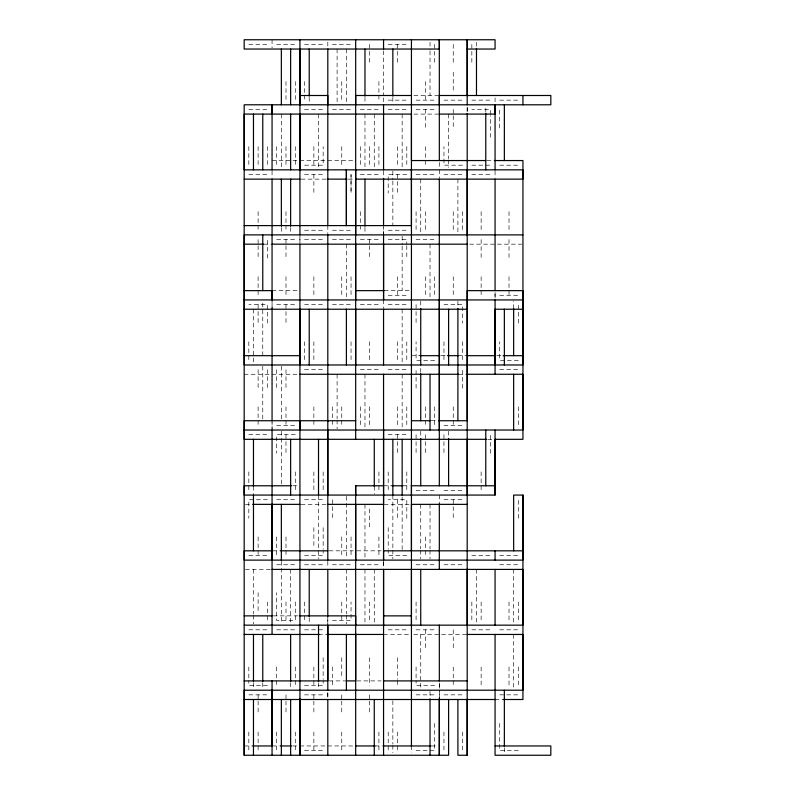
<?xml version="1.0" encoding="UTF-8"?>
<svg xmlns="http://www.w3.org/2000/svg" width="795" height="795" viewBox="0 0 795 795"><rect width="100%" height="100%" fill="white"/><g stroke="black" fill="none" stroke-linecap="round" stroke-linejoin="round"><path stroke-width="0.6" stroke-dasharray="3.98 2.98" d="M262.767 355.683L262.767 301.166M267.408 323.158L267.408 304.574L248.825 304.574M267.408 258.117L267.408 239.534M272.059 420.734L272.059 428.863L272.059 422.592M272.059 308.062L272.059 301.096M327.808 697.175L327.808 691.362L327.808 697.642M383.558 225.591L383.558 233.72L383.558 227.917M402.151 549.583L402.151 496.309M406.792 518.3L406.792 499.717L388.208 499.717M416.083 388.208L416.083 375.816M416.083 374.584L416.083 369.625M420.734 372.408L420.734 366.217M462.541 388.208L462.541 369.625M467.192 111.767L467.192 105.954L467.192 112.234M485.775 112.234L485.775 106.033M490.426 453.249L490.426 434.666M490.426 137.316L490.426 115.633M490.426 114.401L490.426 109.442L471.842 109.442M499.717 128.025L499.717 109.442M513.649 308.609L513.649 301.166M518.3 518.3L518.3 499.717M518.3 323.158L518.3 304.574M248.825 44.401L267.408 44.401M276.7 44.401L295.283 44.401M304.574 44.401L323.158 44.401M332.459 44.401L351.042 44.401M388.208 44.401L406.792 44.401M413.917 95.499L438.691 95.499M388.208 100.15L406.792 100.15M416.083 100.15L434.666 100.15M443.958 100.15L462.541 100.15M471.842 100.15L490.426 100.15M499.717 100.15L518.3 100.15M248.825 109.442L267.408 109.442M304.574 109.442L323.158 109.442M332.459 109.442L351.042 109.442M360.334 109.442L378.917 109.442M388.208 109.442L406.792 109.442M416.083 109.442L434.666 109.442M413.867 114.092L439.317 114.092M272.059 160.55L325.334 160.55M327.808 160.55L355.683 160.55M486.938 160.55L495.066 160.55M304.574 165.191L323.158 165.191L323.158 146.608M462.541 165.191L443.958 165.191L443.958 146.608M471.842 165.191L490.426 165.191M499.717 165.191L518.3 165.191M248.825 174.483L267.408 174.483M304.574 174.483L323.158 174.483M360.334 174.483L378.917 174.483M406.792 174.483L388.208 174.483L388.208 193.076M416.083 174.483L434.666 174.483M443.958 174.483L462.541 174.483M471.842 174.483L490.426 174.483M301.166 179.133L325.95 179.133M348.25 179.133L355.683 179.133M304.574 230.242L323.158 230.242M332.459 230.242L351.042 230.242M388.208 230.242L406.792 230.242M276.7 239.534L295.283 239.534M304.574 239.534L323.158 239.534M332.459 239.534L351.042 239.534M360.334 239.534L378.917 239.534M388.208 239.534L406.792 239.534L406.792 244.492M416.083 239.534L434.666 239.534M264 244.174L272.059 244.174M469.616 244.174L521.729 244.174M272.059 290.642L298.721 290.642M384.184 290.642L410.28 290.642M388.208 295.283L406.792 295.283M499.717 295.283L518.3 295.283M276.7 304.574L295.283 304.574M304.574 304.574L323.158 304.574M332.459 304.574L351.042 304.574M360.334 304.574L378.917 304.574M388.208 304.574L406.792 304.574M443.958 304.574L462.541 304.574L462.541 323.158M411.442 355.683L420.734 355.683M441.175 355.683L446.134 355.683M457.9 355.683L467.192 355.683M496.925 355.683L501.884 355.683M434.666 360.334L416.083 360.334L416.083 341.751M518.3 360.334L499.717 360.334L499.717 341.751M304.574 369.625L323.158 369.625M360.334 369.625L378.917 369.625M388.208 369.625L406.792 369.625M499.717 369.625L518.3 369.625M244.174 374.266L270.847 374.266M272.059 374.266L299.934 374.266M458.705 374.266L465.979 374.266M431.258 420.734L438.691 420.734M276.7 425.375L295.283 425.375M443.958 425.375L462.541 425.375M248.825 434.666L267.408 434.666M295.283 434.666L276.7 434.666L276.7 453.249M388.208 434.666L406.792 434.666M487.792 439.317L495.066 439.317M292.659 485.775L298.721 485.775M383.558 485.775L392.044 485.775M402.956 485.775L410.23 485.775M416.083 490.426L434.666 490.426M443.958 490.426L462.541 490.426M267.408 499.717L248.825 499.717L248.825 518.3M276.7 499.717L295.283 499.717M304.574 499.717L323.158 499.717M443.958 499.717L462.541 499.717M245.387 504.358L251.608 504.358M301.146 504.358L327.808 504.358M384.184 504.358L411.442 504.358M272.675 550.826L280.724 550.826M329.021 550.826L353.258 550.826M356.895 550.826L381.133 550.826M248.825 555.466L267.408 555.466M304.574 555.466L323.158 555.466L323.158 550.508M406.792 555.466L388.208 555.466L388.208 550.508M471.842 555.466L490.426 555.466M499.717 555.466L518.3 555.466M276.7 564.758L295.283 564.758M304.574 564.758L323.158 564.758M332.459 564.758L351.042 564.758M360.334 564.758L378.917 564.758M416.083 564.758L434.666 564.758M443.958 564.758L462.541 564.758M499.717 564.758L518.3 564.758M245.387 569.409L270.847 569.409M273.222 615.867L298.075 615.867M332.459 620.517L351.042 620.517L351.042 601.924M248.825 629.809L267.408 629.809M276.7 629.809L295.283 629.809M304.574 629.809L323.158 629.809M388.208 629.809L406.792 629.809M416.083 629.809L434.666 629.809M471.842 629.809L490.426 629.809M499.717 629.809L518.3 629.809M318.517 634.45L327.808 634.45M383.558 634.45L411.442 634.45M413.758 634.45L467.192 634.45M329.021 680.908L344.782 680.908M356.895 680.908L381.133 680.908M267.408 685.558L248.825 685.558L248.825 680.6M304.574 685.558L323.158 685.558L323.158 680.6M434.666 685.558L416.083 685.558L416.083 680.6M248.825 694.85L267.408 694.85M304.574 694.85L323.158 694.85M416.083 694.85L434.666 694.85M443.958 694.85L462.541 694.85M499.717 694.85L518.3 694.85M495.066 699.501L504.358 699.501M244.174 745.958L251.449 745.958M272.059 745.958L279.323 745.958M292.659 745.958L298.721 745.958M299.934 745.958L353.258 745.958M375.081 745.958L383.558 745.958M431.188 745.958L438.154 745.958M304.574 750.599L323.158 750.599M416.083 750.599L434.666 750.599L434.666 722.725M518.3 750.599L499.717 750.599L499.717 722.725M518.3 406.792L518.3 425.375M518.3 601.924L518.3 620.517M518.3 666.975L518.3 685.558M513.649 569.409L513.649 623.916M513.649 634.45L513.649 688.967M509.009 211.659L509.009 230.242M509.009 239.534L509.009 258.117M509.009 276.7L509.009 295.283M509.009 601.924L509.009 620.517M509.009 666.975L509.009 685.558M504.358 747.817L504.358 754.008M495.066 97.825L495.066 103.638M495.066 171.005L495.066 177.971M481.134 211.659L481.134 230.242M481.134 239.534L481.134 258.117M481.134 276.7L481.134 295.283M481.134 471.842L481.134 490.426M481.134 601.924L481.134 620.517M481.134 666.975L481.134 685.558M476.483 42.224L476.483 47.183M476.483 569.409L476.483 623.916M471.842 44.401L471.842 62.984M471.842 601.924L471.842 620.517M462.541 211.659L462.541 230.242M462.541 341.751L462.541 360.334M462.541 732.016L462.541 750.599M457.9 179.133L457.9 233.651M457.9 301.166L457.9 308.609M453.249 44.401L453.249 62.984M453.249 72.275L453.249 90.859M453.249 109.442L453.249 114.401M453.249 115.633L453.249 128.025M453.249 211.659L453.249 230.242M453.249 276.7L453.249 295.283M453.249 406.792L453.249 419.184M453.249 420.416L453.249 425.375M453.249 499.717L453.249 518.3M453.249 629.809L453.249 648.392M453.249 666.975L453.249 679.367M453.249 680.6L453.249 685.558M448.609 114.092L448.609 158.692M448.609 159.934L448.609 167.367M448.609 431.258L448.609 438.691M443.958 341.751L443.958 360.334M443.958 434.666L443.958 453.249M443.958 732.016L443.958 750.599M439.317 162.409L439.317 167.367M439.317 169.842L439.317 177.971M439.317 495.066L439.317 503.195M434.666 44.401L434.666 62.984M434.666 276.7L434.666 295.283M434.666 406.792L434.666 425.375M430.025 42.224L430.025 49.658M430.025 50.9L430.025 95.499M430.025 244.174L430.025 298.691M430.025 504.358L430.025 548.967M430.025 550.2L430.025 558.875M430.025 691.441L430.025 697.642M425.375 81.567L425.375 100.15M425.375 109.442L425.375 128.025M425.375 146.608L425.375 165.191M425.375 211.659L425.375 230.242M425.375 276.7L425.375 295.283M425.375 406.792L425.375 419.184M425.375 420.416L425.375 425.375M425.375 434.666L425.375 453.249M425.375 536.883L425.375 549.275M425.375 550.508L425.375 555.466M425.375 629.809L425.375 648.392M420.734 179.133L420.734 233.651M420.734 301.166L420.734 308.609M420.734 431.258L420.734 438.691M420.734 504.358L420.734 548.967M420.734 550.2L420.734 558.875M420.734 634.45L420.734 688.967M416.083 211.659L416.083 230.242M416.083 304.574L416.083 323.158M416.083 434.666L416.083 453.249M416.083 601.924L416.083 620.517M416.083 666.975L416.083 679.367M411.442 745.958L411.442 752.925M406.792 146.608L406.792 165.191M406.792 245.725L406.792 258.117M406.792 341.751L406.792 360.334M406.792 406.792L406.792 425.375M406.792 471.842L406.792 490.426M402.151 114.092L402.151 167.367M402.151 236.125L402.151 244.8M402.151 246.033L402.151 290.642M402.151 309.225L402.151 363.742M402.151 374.266L402.151 428.783M397.5 44.401L397.5 62.984M397.5 146.608L397.5 165.191M397.5 174.483L397.5 193.076M397.5 276.7L397.5 295.283M397.5 341.751L397.5 360.334M397.5 406.792L397.5 425.375M397.5 434.666L397.5 453.249M397.5 499.717L397.5 518.3M397.5 657.684L397.5 679.367M397.5 680.6L397.5 685.558M397.5 732.016L397.5 750.599M392.849 97.358L392.849 103.559M392.849 171.084L392.849 179.75M392.849 180.992L392.849 225.591M392.849 495.066L392.849 549.583M392.849 550.2L392.849 558.875M392.849 700.733L392.849 744.1M392.849 745.342L392.849 752.776M388.208 471.842L388.208 490.426M388.208 527.592L388.208 549.275M388.208 732.016L388.208 750.599M383.558 50.9L383.558 95.499M383.558 97.825L383.558 103.638M383.558 171.005L383.558 177.971M383.558 299.934L383.558 308.062M378.917 81.567L378.917 93.959M378.917 95.191L378.917 100.15M378.917 146.608L378.917 165.191M378.917 471.842L378.917 490.426M378.917 536.883L378.917 555.466M378.917 732.016L378.917 750.599M374.266 114.092L374.266 167.367M374.266 486.391L374.266 493.834M374.266 569.409L374.266 623.916M369.625 44.401L369.625 62.984M369.625 146.608L369.625 165.191M369.625 239.534L369.625 244.492M369.625 245.725L369.625 258.117M369.625 341.751L369.625 360.334M369.625 406.792L369.625 425.375M369.625 509.009L369.625 527.592M369.625 601.924L369.625 620.517M369.625 657.684L369.625 685.558M369.625 694.85L369.625 699.809M369.625 701.041L369.625 713.433M364.975 97.358L364.975 103.559M364.975 114.092L364.975 167.367M364.975 227.45L364.975 233.651M364.975 374.266L364.975 428.783M364.975 504.358L364.975 558.875M364.975 569.409L364.975 623.916M360.334 146.608L360.334 165.191M360.334 211.659L360.334 224.041M360.334 225.283L360.334 230.242M360.334 406.792L360.334 425.375M351.042 276.7L351.042 295.283M351.042 341.751L351.042 360.334M351.042 536.883L351.042 555.466M346.391 49.042L346.391 103.559M346.391 244.174L346.391 298.691M346.391 496.309L346.391 558.875M346.391 569.409L346.391 614.008M346.391 615.25L346.391 623.916M341.751 81.567L341.751 100.15M341.751 146.608L341.751 165.191M341.751 276.7L341.751 295.283M341.751 406.792L341.751 419.184M341.751 420.416L341.751 425.375M341.751 536.883L341.751 555.466M341.751 601.924L341.751 620.517M341.751 657.684L341.751 676.267M341.751 694.85L341.751 699.809M341.751 701.041L341.751 713.433M341.751 732.016L341.751 750.599M337.1 49.042L337.1 103.559M337.1 374.266L337.1 418.876M337.1 420.108L337.1 428.783M332.459 406.792L332.459 419.184M332.459 420.416L332.459 425.375M332.459 499.717L332.459 518.3M332.459 666.975L332.459 685.558M327.808 42.075L327.808 47.879M327.808 225.591L327.808 233.72M327.808 561.28L327.808 567.083M323.158 471.842L323.158 490.426M323.158 527.592L323.158 549.275M323.158 657.684L323.158 679.367M318.517 114.092L318.517 167.367M318.517 495.066L318.517 558.875M318.517 682.766L318.517 688.967M313.866 146.608L313.866 165.191M313.866 174.483L313.866 193.076M313.866 276.7L313.866 295.283M313.866 341.751L313.866 360.334M313.866 406.792L313.866 419.184M313.866 420.416L313.866 425.375M313.866 471.842L313.866 490.426M313.866 527.592L313.866 546.175M313.866 666.975L313.866 679.367M313.866 680.6L313.866 685.558M313.866 694.85L313.866 699.809M313.866 701.041L313.866 713.433M313.866 732.016L313.866 750.599M309.225 97.358L309.225 103.559M309.225 617.725L309.225 623.916M304.574 81.567L304.574 93.959M304.574 95.191L304.574 100.15M304.574 341.751L304.574 360.334M304.574 601.924L304.574 620.517M295.283 81.567L295.283 100.15M295.283 146.608L295.283 165.191M295.283 471.842L295.283 490.426M295.283 601.924L295.283 620.517L276.7 620.517L276.7 592.633M295.283 666.975L295.283 679.367M295.283 680.6L295.283 685.558M295.283 732.016L295.283 750.599M290.642 227.45L290.642 233.651M290.642 569.409L290.642 623.916M290.642 682.766L290.642 688.967M285.991 81.567L285.991 100.15M285.991 146.608L285.991 165.191M285.991 211.659L285.991 224.041M285.991 225.283L285.991 230.242M285.991 239.534L285.991 244.492M285.991 245.725L285.991 258.117M285.991 276.7L285.991 295.283M285.991 304.574L285.991 323.158M285.991 369.625L285.991 388.208M285.991 406.792L285.991 419.184M285.991 420.416L285.991 425.375M285.991 434.666L285.991 453.249M285.991 536.883L285.991 549.275M285.991 550.508L285.991 555.466M285.991 601.924L285.991 620.517M285.991 694.85L285.991 699.809M285.991 701.041L285.991 713.433M281.351 114.092L281.351 167.367M281.351 227.45L281.351 233.651M281.351 366.217L281.351 419.492M281.351 431.258L281.351 485.775M281.351 561.35L281.351 623.916M276.7 146.608L276.7 165.191M276.7 369.625L276.7 388.208M276.7 536.883L276.7 555.466M276.7 666.975L276.7 679.367M276.7 680.6L276.7 685.558M276.7 732.016L276.7 750.599M272.059 39.75L272.059 47.879M272.059 171.005L272.059 177.971M272.059 299.934L272.059 308.609M267.408 146.608L267.408 165.191M267.408 369.625L267.408 388.208M267.408 601.924L267.408 620.517M262.767 366.217L262.767 420.734M262.767 682.766L262.767 688.967M258.117 146.608L258.117 165.191M258.117 211.659L258.117 224.041M258.117 225.283L258.117 230.242M258.117 239.534L258.117 244.492M258.117 245.725L258.117 258.117M258.117 276.7L258.117 295.283M258.117 304.574L258.117 323.158M258.117 369.625L258.117 388.208M258.117 406.792L258.117 419.184M258.117 420.416L258.117 425.375M258.117 536.883L258.117 549.275M258.117 550.508L258.117 555.466M258.117 592.633L258.117 611.216M258.117 694.85L258.117 699.809M258.117 701.041L258.117 713.433M258.117 732.016L258.117 750.599M253.466 309.225L253.466 363.742M253.466 486.391L253.466 493.834M253.466 569.409L253.466 614.008M253.466 615.25L253.466 623.916M253.466 682.766L253.466 688.967M248.825 146.608L248.825 165.191M248.825 341.751L248.825 360.334M248.825 471.842L248.825 490.426M248.825 666.975L248.825 679.367M248.825 732.016L248.825 750.599M299.934 236.045L299.934 243.022L299.934 236.045M327.808 617.029L327.808 623.995L327.808 617.029M351.042 174.483L351.042 193.076L351.042 174.483M383.558 561.28L383.558 567.083L383.558 561.28M439.317 690.209L439.317 697.642L439.317 690.209M439.317 682.766L439.317 688.967L439.317 682.766M495.066 292.5L495.066 298.691L495.066 292.5"/><path stroke-width="1.19" d="M448.609 699.501L448.609 755.25L244.174 755.25L244.174 690.209L522.941 690.209L522.941 634.45L467.192 634.45M262.767 290.642L262.767 234.883M272.059 680.908L272.059 745.958L252.661 745.958M272.059 560.117L272.059 504.358M272.059 114.092L272.059 104.791L272.059 169.842M299.934 698.875L299.934 755.25L299.934 680.908M299.934 430.025L299.934 420.734M299.934 364.975L299.934 309.225M299.934 169.842L299.934 114.092M299.934 104.791L299.934 49.042M327.808 495.066L327.808 420.734M327.808 104.791L327.808 95.499L299.934 95.499M355.683 633.834L355.683 680.908L345.984 680.908M355.683 625.158L355.683 615.867L299.934 615.867M355.683 560.117L355.683 504.358M355.683 495.066L355.683 485.775L383.558 485.775M355.683 439.317L355.683 95.499L411.442 95.499M355.683 364.975L355.683 309.225M355.683 299.934L355.683 244.174M355.683 234.883L355.683 169.842M383.558 625.158L383.558 569.409L383.558 755.25M383.558 430.025L383.558 560.117L383.558 550.826L522.941 550.826M383.558 244.174L383.558 299.934L383.558 234.883M383.558 169.842L383.558 104.791M411.442 625.158L411.442 569.409M411.442 550.826L411.442 503.742M411.442 495.066L411.442 438.691M411.442 226.217L411.442 169.842M420.734 420.734L420.734 373.65M439.317 430.025L439.317 299.934M439.317 104.791L439.317 39.75L439.317 49.042L244.174 49.042L244.174 39.75L495.066 39.75L495.066 49.042L467.192 49.042M457.9 420.734L457.9 308.609M457.9 699.501L457.9 755.25L467.192 755.25L467.192 699.501M467.192 625.158L467.192 569.409M467.192 495.066L467.192 439.317M467.192 234.883L467.192 169.842M467.192 95.499L467.192 39.75L467.192 104.791M485.775 485.775L485.775 430.025M485.775 169.842L485.775 113.466M291.447 485.775L244.174 485.775L244.174 495.066L495.066 495.066L495.066 430.025M495.066 364.975L495.066 309.225L522.941 309.225M495.066 169.842L495.066 104.791L495.066 114.092L439.317 114.092M504.358 160.55L504.358 104.791M513.649 550.826L513.649 495.066L522.941 495.066L522.941 699.501L503.126 699.501M513.649 355.683L513.649 308.609M522.941 495.066L522.941 560.117L244.174 560.117L244.174 550.826L272.675 550.826M485.775 160.55L411.442 160.55L411.442 39.75M494.45 160.55L522.941 160.55L522.941 439.317L495.066 439.317L495.066 495.066M244.174 179.133L299.934 179.133M327.192 179.133L347.008 179.133M355.683 179.133L522.941 179.133L522.941 169.842L244.174 169.842L244.174 114.092L411.442 114.092L411.442 439.317M244.174 225.591L411.442 225.591M522.941 234.883L244.174 234.883L244.174 364.975L522.941 364.975L522.941 290.642L467.192 290.642L467.192 420.734L438.691 420.734M244.174 244.174L263.572 244.174M272.059 244.174L467.192 244.174M244.174 290.642L272.059 290.642L272.059 299.934L272.059 179.133M355.683 290.642L384.184 290.642M244.174 299.934L522.941 299.934M244.174 309.225L467.192 309.225M244.174 355.683L299.934 355.683M420.108 355.683L439.933 355.683M447.366 355.683L458.516 355.683M467.192 355.683L495.692 355.683M503.126 355.683L522.941 355.683M299.934 374.266L458.705 374.266M467.192 374.266L522.941 374.266L522.941 430.025L244.174 430.025M355.683 420.734L244.174 420.734L244.174 439.317L486.58 439.317M411.442 420.734L430.025 420.734M392.044 485.775L402.956 485.775M495.066 485.775L411.442 485.775L411.442 746.575M252.661 504.358L299.934 504.358M327.808 504.358L383.558 504.358L383.558 374.266M411.442 504.358L467.192 504.358M280.724 550.826L327.808 550.826M272.059 569.409L522.941 569.409L522.941 625.158L244.174 625.158M244.174 615.867L272.059 615.867M383.558 615.867L411.442 615.867M244.174 634.45L319.759 634.45M327.003 634.45L383.558 634.45M244.174 680.908L327.808 680.908L327.808 625.158L327.808 690.209M383.558 680.908L467.192 680.908M244.174 699.501L495.692 699.501M280.536 745.958L291.447 745.958M355.683 745.958L375.081 745.958M383.558 745.958L430.642 745.958M495.066 745.958L550.826 745.958L550.826 755.25L495.066 755.25L495.066 634.45M522.941 95.499L522.941 104.791M513.649 374.266L513.649 430.025M504.358 309.225L504.358 364.975M504.358 690.209L504.358 746.575M495.066 179.133L495.066 290.642M495.066 299.934L495.066 374.266M495.066 550.826L495.066 560.117M495.066 569.409L495.066 625.158M476.483 48.425L476.483 95.499M467.192 113.466L467.192 755.25M448.609 309.225L448.609 364.975M448.609 438.691L448.609 485.775M439.317 160.55L439.317 95.499L550.826 95.499L550.826 104.791L244.174 104.791L244.174 755.25M439.317 179.133L439.317 485.775M439.317 503.742L439.317 569.409M439.317 625.158L439.317 680.908M430.025 374.266L430.025 430.025M430.025 698.875L430.025 755.25M420.734 308.609L420.734 364.975M420.734 438.691L420.734 485.775M420.734 569.409L420.734 625.158M402.151 439.317L402.151 495.066M392.849 49.042L392.849 96.125M392.849 439.317L392.849 495.066M383.558 39.75L383.558 49.042M383.558 178.517L383.558 225.591M383.558 309.225L383.558 364.975M374.266 439.317L374.266 486.391M374.266 699.501L374.266 755.25M364.975 49.042L364.975 96.125M364.975 179.133L364.975 226.217M355.683 39.75L355.683 104.791M355.683 485.775L355.683 755.25M346.391 309.225L346.391 364.975M346.391 634.45L346.391 690.209M327.808 49.042L327.808 225.591M327.808 234.883L327.808 421.35M327.808 430.025L327.808 560.117M327.808 569.409L327.808 616.483M327.808 699.501L327.808 755.25M318.517 439.317L318.517 495.066M318.517 625.158L318.517 681.534M309.225 49.042L309.225 96.125M309.225 309.225L309.225 364.975M309.225 569.409L309.225 616.483M299.934 39.75L299.934 234.883M299.934 244.174L299.934 681.534M290.642 49.042L290.642 104.791M290.642 114.092L290.642 169.842M290.642 179.133L290.642 226.217M290.642 439.317L290.642 495.066M290.642 634.45L290.642 681.534M290.642 699.501L290.642 755.25M281.351 49.042L281.351 104.791M281.351 179.133L281.351 226.217M281.351 504.358L281.351 560.117M281.351 699.501L281.351 755.25M272.059 308.609L272.059 420.734M272.059 430.025L272.059 634.45M272.059 690.209L272.059 755.25M262.767 114.092L262.767 169.842M262.767 634.45L262.767 681.534M253.466 114.092L253.466 169.842M253.466 439.317L253.466 486.391M253.466 495.066L253.466 550.826M253.466 634.45L253.466 681.534M253.466 699.501L253.466 755.25M346.391 169.842L346.391 225.591L346.391 169.842M439.317 698.875L439.317 755.25L439.317 698.875"/></g></svg>
